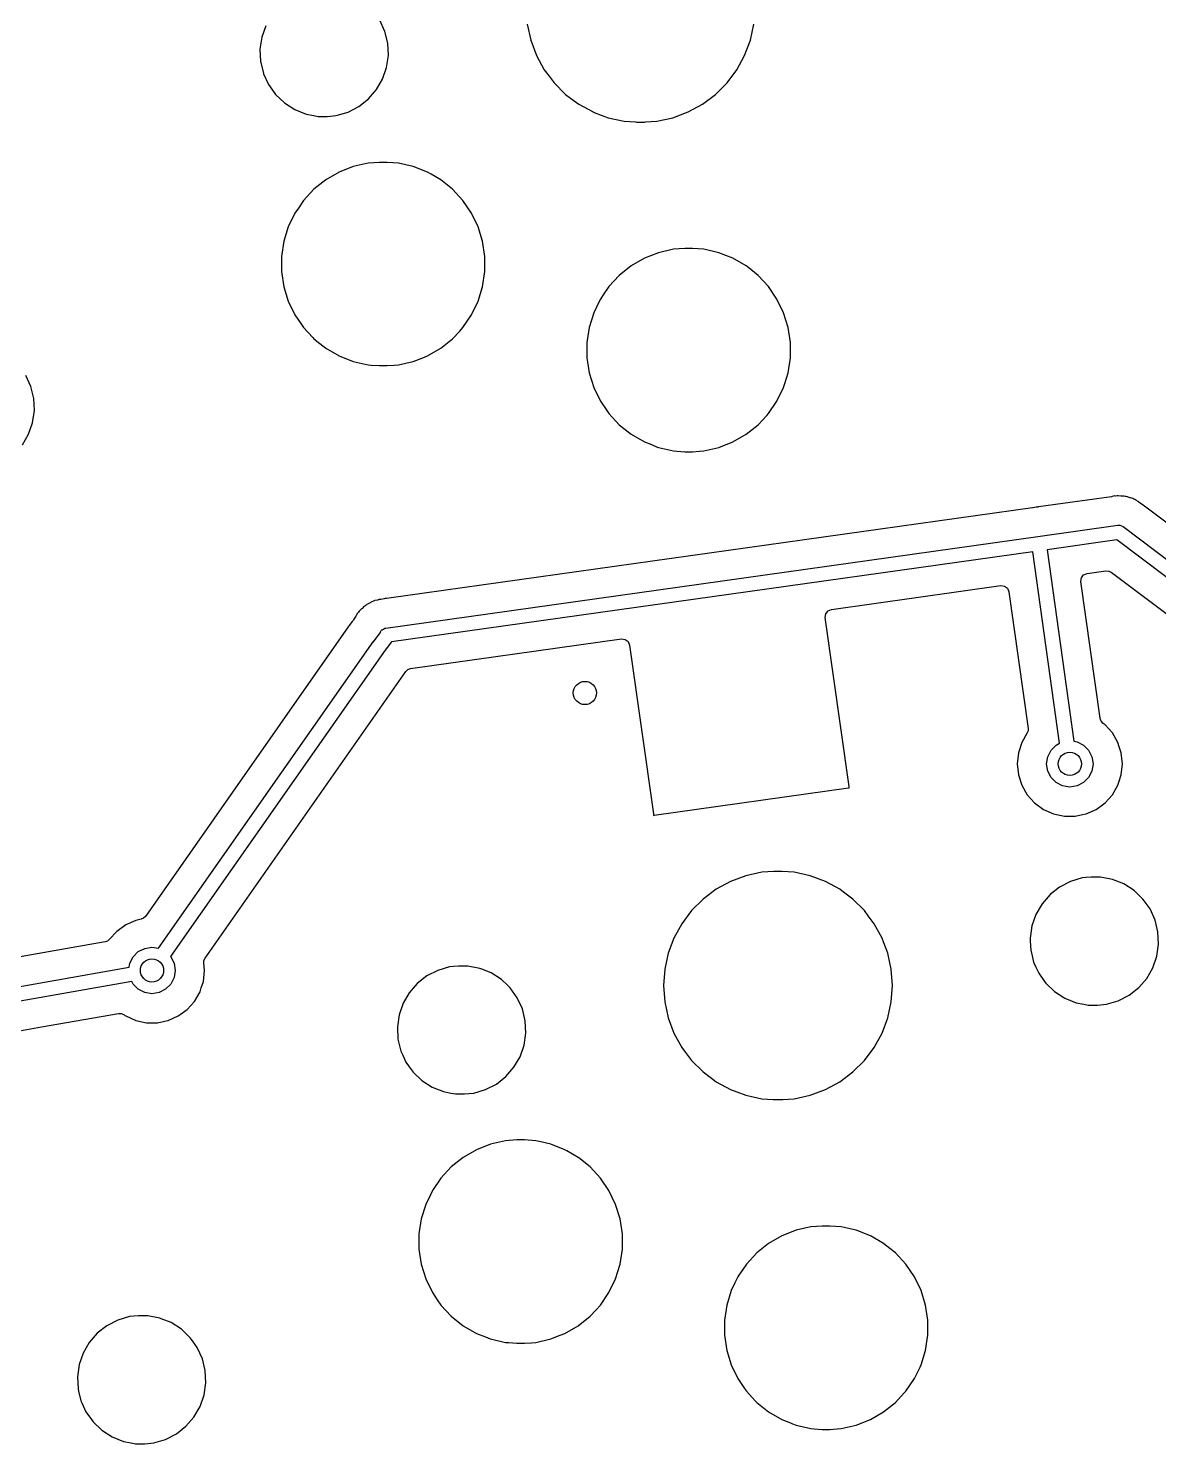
# Model space of a CAD drawing. Extents: x 1.95 to 9.87, y -5.96 to -1.39.
# Drawn here: x 7.373 to 8.139, y -4.271 to -3.311 of the extents above; entities that cross this region are included whole.
import ezdxf

# ---------------------------------------------------------------- set-up
doc = ezdxf.new("R2010")
doc.units = 0
doc.header["$MEASUREMENT"] = 0
doc.layers.add('BLACK', color=7, linetype='CONTINUOUS')

msp = doc.modelspace()

# ---------------------------------------------------------------- linework, layer by layer
at = {"layer": 'BLACK', "linetype": 'CONTINUOUS'}
for p, q in [((7.53354, -3.30949), (7.53083, -3.31731)), ((7.61433, -3.31334), (7.61089, -3.3058)), ((7.71082, -3.30848), (7.71317, -3.3193)), ((7.86201, -3.3193), (7.86436, -3.30848)), ((7.53083, -3.31731), (7.52965, -3.32551)), ((7.61628, -3.32138), (7.61433, -3.31334)), ((7.71317, -3.3193), (7.71704, -3.32967)), ((7.85814, -3.32967), (7.86201, -3.3193)), ((7.52965, -3.32551), (7.53005, -3.33378)), ((7.6155, -3.33785), (7.61667, -3.32966)), ((7.61667, -3.32966), (7.61628, -3.32138)), ((7.71704, -3.32967), (7.72234, -3.33938)), ((7.85284, -3.33938), (7.85814, -3.32967)), ((7.53005, -3.33378), (7.53022, -3.3345)), ((7.53022, -3.3345), (7.532, -3.34183)), ((7.61279, -3.34568), (7.6155, -3.33785)), ((7.532, -3.34183), (7.53214, -3.34214)), ((7.53214, -3.34214), (7.53544, -3.34936)), ((7.60865, -3.35285), (7.61279, -3.34568)), ((7.72234, -3.33938), (7.72566, -3.34381)), ((7.72566, -3.34381), (7.72898, -3.34824)), ((7.72898, -3.34824), (7.7368, -3.35606)), ((7.83838, -3.35606), (7.84621, -3.34824)), ((7.84621, -3.34824), (7.85284, -3.33938)), ((7.53544, -3.34936), (7.53973, -3.35539)), ((7.53973, -3.35539), (7.54024, -3.35611)), ((7.54024, -3.35611), (7.54624, -3.36182)), ((7.60322, -3.35911), (7.60865, -3.35285)), ((7.7368, -3.35606), (7.74262, -3.36042)), ((7.82952, -3.36269), (7.83838, -3.35606)), ((7.54624, -3.36182), (7.54624, -3.36182)), ((7.54624, -3.36182), (7.54624, -3.36182)), ((7.54624, -3.36182), (7.5532, -3.3663)), ((7.5532, -3.3663), (7.5532, -3.3663)), ((7.5532, -3.3663), (7.56089, -3.36938)), ((7.58141, -3.37035), (7.58935, -3.36802)), ((7.58935, -3.36802), (7.59671, -3.36423)), ((7.59671, -3.36423), (7.60322, -3.35911)), ((7.74262, -3.36042), (7.74566, -3.36269)), ((7.74566, -3.36269), (7.75537, -3.368)), ((7.75537, -3.368), (7.75613, -3.36828)), ((7.80944, -3.37186), (7.81981, -3.368)), ((7.81981, -3.368), (7.82952, -3.36269)), ((7.56089, -3.36938), (7.56605, -3.37037)), ((7.56605, -3.37037), (7.56902, -3.37094)), ((7.56902, -3.37094), (7.56902, -3.37094)), ((7.56902, -3.37094), (7.57523, -3.37094)), ((7.57523, -3.37094), (7.58141, -3.37035)), ((7.57523, -3.37094), (7.57523, -3.37094)), ((7.75613, -3.36828), (7.76574, -3.37186)), ((7.76574, -3.37186), (7.77655, -3.37422)), ((7.77655, -3.37422), (7.78424, -3.37477)), ((7.78424, -3.37477), (7.78483, -3.37481)), ((7.78483, -3.37481), (7.78483, -3.37481)), ((7.78483, -3.37481), (7.79036, -3.37481)), ((7.79036, -3.37481), (7.79091, -3.37477)), ((7.79036, -3.37481), (7.79036, -3.37481)), ((7.79091, -3.37477), (7.79863, -3.37422)), ((7.79863, -3.37422), (7.80944, -3.37186)), ((7.59283, -3.405), (7.58322, -3.40878)), ((7.6029, -3.40271), (7.59283, -3.405)), ((7.61063, -3.40213), (7.6029, -3.40271)), ((7.61578, -3.40213), (7.61063, -3.40213)), ((7.61063, -3.40213), (7.61063, -3.40213)), ((7.62351, -3.40271), (7.61578, -3.40213)), ((7.61578, -3.40213), (7.61578, -3.40213)), ((7.63358, -3.405), (7.62351, -3.40271)), ((7.64319, -3.40878), (7.63358, -3.405)), ((7.57427, -3.41394), (7.5662, -3.42038)), ((7.58322, -3.40878), (7.57427, -3.41394)), ((7.64559, -3.41016), (7.64319, -3.40878)), ((7.64319, -3.40878), (7.64319, -3.40878)), ((7.64319, -3.40878), (7.64319, -3.40878)), ((7.65214, -3.41394), (7.64559, -3.41016)), ((7.65337, -3.41493), (7.65214, -3.41394)), ((7.66021, -3.42038), (7.65337, -3.41493)), ((7.5662, -3.42038), (7.55917, -3.42795)), ((7.66724, -3.42795), (7.66021, -3.42038)), ((7.66021, -3.42038), (7.66021, -3.42038)), ((7.66021, -3.42038), (7.66021, -3.42038)), ((7.55566, -3.43311), (7.55335, -3.43649)), ((7.55917, -3.42795), (7.55566, -3.43311)), ((7.67306, -3.43649), (7.66724, -3.42795)), ((7.66724, -3.42795), (7.66724, -3.42795)), ((7.66724, -3.42795), (7.66724, -3.42795)), ((7.55335, -3.43649), (7.54887, -3.44579)), ((7.67754, -3.44579), (7.67306, -3.43649)), ((7.54887, -3.44579), (7.54583, -3.45567)), ((7.68058, -3.45567), (7.67754, -3.44579)), ((7.54583, -3.45567), (7.54429, -3.46588)), ((7.68212, -3.46588), (7.68058, -3.45567)), ((7.79982, -3.46338), (7.79021, -3.46715)), ((7.80989, -3.46108), (7.79982, -3.46338)), ((7.81762, -3.4605), (7.80989, -3.46108)), ((7.82277, -3.4605), (7.81762, -3.4605)), ((7.81762, -3.4605), (7.81762, -3.4605)), ((7.83049, -3.46108), (7.82277, -3.4605)), ((7.82277, -3.4605), (7.82277, -3.4605)), ((7.84056, -3.46338), (7.83049, -3.46108)), ((7.85018, -3.46715), (7.84056, -3.46338)), ((7.54429, -3.46588), (7.54429, -3.47621)), ((7.68212, -3.47621), (7.68212, -3.46588)), ((7.78126, -3.47232), (7.77319, -3.47876)), ((7.79021, -3.46715), (7.78126, -3.47232)), ((7.85913, -3.47232), (7.85018, -3.46715)), ((7.85975, -3.47282), (7.85913, -3.47232)), ((7.8672, -3.47876), (7.85975, -3.47282)), ((7.54429, -3.47621), (7.54583, -3.48642)), ((7.68058, -3.48642), (7.68212, -3.47621)), ((7.77319, -3.47876), (7.76616, -3.48633)), ((7.87423, -3.48633), (7.8672, -3.47876)), ((7.8672, -3.47876), (7.8672, -3.47876)), ((7.8672, -3.47876), (7.8672, -3.47876)), ((7.54583, -3.48642), (7.54887, -3.49629)), ((7.67754, -3.49629), (7.68058, -3.48642)), ((7.76236, -3.4919), (7.76108, -3.49378)), ((7.76616, -3.48633), (7.76236, -3.4919)), ((7.88005, -3.49486), (7.87423, -3.48633)), ((7.87423, -3.48633), (7.87423, -3.48633)), ((7.87423, -3.48633), (7.87423, -3.48633)), ((7.54887, -3.49629), (7.55335, -3.5056)), ((7.67306, -3.5056), (7.67754, -3.49629)), ((7.75956, -3.49649), (7.75586, -3.50417)), ((7.76034, -3.49486), (7.75956, -3.49649)), ((7.76108, -3.49378), (7.76034, -3.49486)), ((7.88453, -3.50417), (7.88005, -3.49486)), ((7.55335, -3.5056), (7.55737, -3.51149)), ((7.55737, -3.51149), (7.55917, -3.51413)), ((7.66724, -3.51413), (7.67306, -3.5056)), ((7.75586, -3.50417), (7.75282, -3.51404)), ((7.88757, -3.51404), (7.88453, -3.50417)), ((7.55917, -3.51413), (7.56553, -3.52099)), ((7.56553, -3.52099), (7.5662, -3.52171)), ((7.66021, -3.52171), (7.66503, -3.51651)), ((7.66503, -3.51651), (7.66724, -3.51413)), ((7.66724, -3.51413), (7.66724, -3.51413)), ((7.66724, -3.51413), (7.66724, -3.51413)), ((7.75282, -3.51404), (7.75128, -3.52425)), ((7.88911, -3.52425), (7.88757, -3.51404)), ((7.5662, -3.52171), (7.57427, -3.52815)), ((7.57427, -3.52815), (7.58322, -3.53331)), ((7.64319, -3.53331), (7.65214, -3.52815)), ((7.65214, -3.52815), (7.66021, -3.52171)), ((7.75128, -3.52425), (7.75128, -3.53458)), ((7.88911, -3.53458), (7.88911, -3.52425)), ((7.58322, -3.53331), (7.59283, -3.53708)), ((7.59283, -3.53708), (7.6029, -3.53938)), ((7.6029, -3.53938), (7.60511, -3.53955)), ((7.60511, -3.53955), (7.61063, -3.53996)), ((7.61063, -3.53996), (7.61063, -3.53996)), ((7.61063, -3.53996), (7.61578, -3.53996)), ((7.61578, -3.53996), (7.62061, -3.5396)), ((7.61578, -3.53996), (7.61578, -3.53996)), ((7.62061, -3.5396), (7.62351, -3.53938)), ((7.62351, -3.53938), (7.63358, -3.53708)), ((7.63358, -3.53708), (7.63995, -3.53458)), ((7.63995, -3.53458), (7.64319, -3.53331)), ((7.75128, -3.53458), (7.75282, -3.5448)), ((7.88757, -3.5448), (7.88911, -3.53458)), ((7.37439, -3.55411), (7.37095, -3.54658)), ((7.75282, -3.5448), (7.75586, -3.55467)), ((7.88532, -3.5521), (7.88757, -3.5448)), ((7.37634, -3.56216), (7.37439, -3.55411)), ((7.75586, -3.55467), (7.76034, -3.56397)), ((7.88005, -3.56397), (7.88453, -3.55467)), ((7.88453, -3.55467), (7.88532, -3.5521)), ((7.37674, -3.57043), (7.37634, -3.56216)), ((7.76034, -3.56397), (7.76468, -3.57034)), ((7.87423, -3.57251), (7.88005, -3.56397)), ((7.37285, -3.58645), (7.37556, -3.57863)), ((7.37556, -3.57863), (7.37674, -3.57043)), ((7.76468, -3.57034), (7.76616, -3.57251)), ((7.76616, -3.57251), (7.77319, -3.58008)), ((7.8672, -3.58008), (7.87317, -3.57365)), ((7.87317, -3.57365), (7.87423, -3.57251)), ((7.87423, -3.57251), (7.87423, -3.57251)), ((7.87423, -3.57251), (7.87423, -3.57251)), ((7.36871, -3.59363), (7.37285, -3.58645)), ((7.77319, -3.58008), (7.77319, -3.58008)), ((7.77319, -3.58008), (7.78126, -3.58652)), ((7.78126, -3.58652), (7.79021, -3.59169)), ((7.85018, -3.59169), (7.85913, -3.58652)), ((7.85913, -3.58652), (7.8672, -3.58008)), ((7.79021, -3.59169), (7.79491, -3.59353)), ((7.79491, -3.59353), (7.79845, -3.59492)), ((7.79845, -3.59492), (7.79982, -3.59546)), ((7.79982, -3.59546), (7.80989, -3.59776)), ((7.80989, -3.59776), (7.8121, -3.59792)), ((7.8121, -3.59792), (7.81762, -3.59834)), ((7.81762, -3.59834), (7.81762, -3.59834)), ((7.81762, -3.59834), (7.82277, -3.59834)), ((7.82277, -3.59834), (7.8276, -3.59797)), ((7.82277, -3.59834), (7.82277, -3.59834)), ((7.8276, -3.59797), (7.83049, -3.59776)), ((7.83049, -3.59776), (7.84056, -3.59546)), ((7.84056, -3.59546), (7.85018, -3.59169)), ((8.0532, -3.63636), (7.61544, -3.69788)), ((8.0535, -3.6363), (8.0532, -3.63636)), ((8.05564, -3.63586), (8.0535, -3.6363)), ((8.05596, -3.63588), (8.05564, -3.63586)), ((8.05688, -3.63584), (8.05596, -3.63588)), ((8.0572, -3.63579), (8.05688, -3.63584)), ((8.10688, -3.62881), (8.0572, -3.63579)), ((8.0572, -3.63579), (8.0572, -3.63579)), ((8.0572, -3.63579), (8.0572, -3.63579)), ((8.10733, -3.62873), (8.10688, -3.62881)), ((8.10901, -3.62833), (8.10733, -3.62873)), ((8.10979, -3.62834), (8.10901, -3.62833)), ((8.11056, -3.62829), (8.10979, -3.62834)), ((8.11134, -3.62818), (8.11056, -3.62829)), ((8.11305, -3.62838), (8.11134, -3.62818)), ((8.11134, -3.62818), (8.11134, -3.62818)), ((8.11351, -3.62841), (8.11305, -3.62838)), ((8.11523, -3.62844), (8.11351, -3.62841)), ((8.11599, -3.62864), (8.11523, -3.62844)), ((8.11674, -3.62879), (8.11599, -3.62864)), ((8.11752, -3.62888), (8.11674, -3.62879)), ((8.11913, -3.62949), (8.11752, -3.62888)), ((8.11752, -3.62888), (8.11752, -3.62888)), ((8.11957, -3.62963), (8.11913, -3.62949)), ((8.12123, -3.63009), (8.11957, -3.62963)), ((8.12191, -3.63048), (8.12123, -3.63009)), ((8.1226, -3.63081), (8.12191, -3.63048)), ((8.12334, -3.63109), (8.1226, -3.63081)), ((8.12475, -3.63208), (8.12334, -3.63109)), ((8.12513, -3.63233), (8.12475, -3.63208)), ((8.12527, -3.6324), (8.12513, -3.63233)), ((8.12561, -3.63266), (8.12527, -3.6324)), ((8.12614, -3.63306), (8.12561, -3.63266)), ((8.12626, -3.63315), (8.12614, -3.63306)), ((8.12852, -3.63474), (8.12626, -3.63315)), ((8.12911, -3.6353), (8.12852, -3.63474)), ((8.23869, -3.71787), (8.12911, -3.6353)), ((7.615, -3.71784), (8.05686, -3.65574)), ((8.05686, -3.65574), (8.111, -3.64813)), ((8.05686, -3.65574), (8.05686, -3.65574)), ((8.111, -3.64813), (8.11188, -3.64813)), ((8.11188, -3.64813), (8.11205, -3.6481)), ((8.11205, -3.6481), (8.11215, -3.64813)), ((8.11215, -3.64813), (8.1124, -3.64813)), ((8.1124, -3.64813), (8.11351, -3.64864)), ((8.11351, -3.64864), (8.11465, -3.64907)), ((8.11465, -3.64907), (8.30822, -3.79494)), ((8.11035, -3.65816), (8.0631, -3.6648)), ((8.0631, -3.6648), (8.08135, -3.79464)), ((8.30381, -3.80394), (8.11035, -3.65816)), ((8.05336, -3.66617), (7.61875, -3.72725)), ((8.0716, -3.79602), (8.05336, -3.66617)), ((8.08604, -3.68641), (8.08635, -3.6839)), ((8.08635, -3.6839), (8.08787, -3.68188)), ((8.08787, -3.68188), (8.09019, -3.68089)), ((8.09019, -3.68089), (8.10301, -3.67909)), ((8.10301, -3.67909), (8.10491, -3.6792)), ((8.10491, -3.6792), (8.10663, -3.68003)), ((8.10663, -3.68003), (8.28887, -3.81735)), ((7.91696, -3.70524), (8.03175, -3.68911)), ((8.03175, -3.68911), (8.03426, -3.68941)), ((8.03426, -3.68941), (8.03628, -3.69093)), ((8.03628, -3.69093), (8.03727, -3.69326)), ((8.03727, -3.69326), (8.05028, -3.78589)), ((8.09904, -3.77894), (8.08604, -3.68641)), ((7.60007, -3.70336), (7.5989, -3.70458)), ((7.60015, -3.70331), (7.60007, -3.70336)), ((7.60065, -3.70293), (7.60015, -3.70331)), ((7.60091, -3.70278), (7.60065, -3.70293)), ((7.60166, -3.70226), (7.60091, -3.70278)), ((7.60201, -3.70196), (7.60166, -3.70226)), ((7.60353, -3.70122), (7.60201, -3.70196)), ((7.60394, -3.70099), (7.60353, -3.70122)), ((7.60538, -3.70011), (7.60394, -3.70099)), ((7.60539, -3.70011), (7.60538, -3.70011)), ((7.60611, -3.6998), (7.60539, -3.70011)), ((7.60642, -3.69971), (7.60611, -3.6998)), ((7.60728, -3.69939), (7.60642, -3.69971)), ((7.6076, -3.69923), (7.60728, -3.69939)), ((7.60925, -3.69889), (7.6076, -3.69923)), ((7.60971, -3.69877), (7.60925, -3.69889)), ((7.60983, -3.69874), (7.60971, -3.69877)), ((7.6101, -3.69869), (7.60983, -3.69874)), ((7.61053, -3.69859), (7.6101, -3.69869)), ((7.61072, -3.69854), (7.61053, -3.69859)), ((7.6113, -3.69846), (7.61072, -3.69854)), ((7.6116, -3.69841), (7.6113, -3.69846)), ((7.61384, -3.69795), (7.6116, -3.69841)), ((7.61453, -3.69791), (7.61384, -3.69795)), ((7.61544, -3.69788), (7.61453, -3.69791)), ((7.59211, -3.71334), (7.59058, -3.71552)), ((7.59272, -3.71269), (7.59211, -3.71334)), ((7.59301, -3.71231), (7.59272, -3.71269)), ((7.59367, -3.7111), (7.59301, -3.71231)), ((7.59369, -3.71107), (7.59367, -3.7111)), ((7.59466, -3.7097), (7.59369, -3.71107)), ((7.59491, -3.7093), (7.59466, -3.7097)), ((7.59574, -3.70783), (7.59491, -3.7093)), ((7.59586, -3.70772), (7.59574, -3.70783)), ((7.59616, -3.70733), (7.59586, -3.70772)), ((7.59635, -3.70714), (7.59616, -3.70733)), ((7.59695, -3.70644), (7.59635, -3.70714)), ((7.59727, -3.70599), (7.59695, -3.70644)), ((7.59856, -3.7049), (7.59727, -3.70599)), ((7.5989, -3.70458), (7.59856, -3.7049)), ((7.91281, -3.71075), (7.91311, -3.70824)), ((7.9289, -3.82525), (7.91281, -3.71075)), ((7.91311, -3.70824), (7.91464, -3.70623)), ((7.91464, -3.70623), (7.91696, -3.70524)), ((7.58952, -3.71704), (7.45207, -3.91334)), ((7.58976, -3.71667), (7.58952, -3.71704)), ((7.58986, -3.71649), (7.58976, -3.71667)), ((7.59048, -3.71566), (7.58986, -3.71649)), ((7.59058, -3.71552), (7.59048, -3.71566)), ((7.60653, -3.72711), (7.61113, -3.72101)), ((7.61113, -3.72101), (7.61142, -3.72052)), ((7.61142, -3.72052), (7.61189, -3.71949)), ((7.61189, -3.71949), (7.61213, -3.71934)), ((7.61213, -3.71934), (7.61227, -3.71911)), ((7.61227, -3.71911), (7.61245, -3.71902)), ((7.61245, -3.71902), (7.61247, -3.71898)), ((7.61247, -3.71898), (7.61306, -3.71872)), ((7.61306, -3.71872), (7.61328, -3.71861)), ((7.61328, -3.71861), (7.61423, -3.718)), ((7.61423, -3.718), (7.61451, -3.718)), ((7.61451, -3.718), (7.61475, -3.71788)), ((7.61475, -3.71788), (7.61483, -3.71786)), ((7.61483, -3.71786), (7.61495, -3.71786)), ((7.61495, -3.71786), (7.615, -3.71784)), ((7.46099, -3.93496), (7.60643, -3.72725)), ((7.60643, -3.72725), (7.60651, -3.72716)), ((7.60651, -3.72716), (7.60653, -3.72711)), ((7.61875, -3.72725), (7.61444, -3.73296)), ((7.63174, -3.74532), (7.7747, -3.72523)), ((7.7747, -3.72523), (7.77721, -3.72554)), ((7.77721, -3.72554), (7.77922, -3.72706)), ((7.77922, -3.72706), (7.78021, -3.72939)), ((7.78021, -3.72939), (7.7963, -3.84389)), ((7.61444, -3.73296), (7.46906, -3.94059)), ((7.49243, -3.94156), (7.62842, -3.74736)), ((7.62842, -3.74736), (7.62987, -3.746)), ((7.62987, -3.746), (7.63174, -3.74532)), ((8.09908, -3.77921), (8.09904, -3.77894)), ((8.09973, -3.78104), (8.09908, -3.77921)), ((8.04968, -3.78901), (8.04597, -3.79544)), ((8.05024, -3.78751), (8.04968, -3.78901)), ((8.05028, -3.78589), (8.05024, -3.78751)), ((8.10105, -3.78248), (8.09973, -3.78104)), ((8.10238, -3.78345), (8.10105, -3.78248)), ((8.10737, -3.78899), (8.10238, -3.78345)), ((8.1111, -3.79544), (8.10737, -3.78899)), ((8.04597, -3.79544), (8.04366, -3.80253)), ((8.06579, -3.80069), (8.06928, -3.7972)), ((8.06928, -3.7972), (8.0716, -3.79602)), ((8.08135, -3.79464), (8.0834, -3.79497)), ((8.0834, -3.79497), (8.08779, -3.7972)), ((8.08779, -3.7972), (8.09127, -3.80069)), ((8.11202, -3.79829), (8.1111, -3.79544)), ((8.1134, -3.80253), (8.11202, -3.79829)), ((8.04366, -3.80253), (8.04288, -3.80994)), ((8.06278, -3.80994), (8.06355, -3.80508)), ((8.06355, -3.80508), (8.06579, -3.80069)), ((8.09127, -3.80069), (8.09351, -3.80508)), ((8.09351, -3.80508), (8.09428, -3.80994)), ((8.11418, -3.80994), (8.1134, -3.80253)), ((8.04288, -3.80994), (8.04366, -3.81735)), ((8.04366, -3.81735), (8.04597, -3.82444)), ((8.06355, -3.81481), (8.06278, -3.80994)), ((8.06579, -3.8192), (8.06355, -3.81481)), ((8.09351, -3.81481), (8.09127, -3.8192)), ((8.09428, -3.80994), (8.09351, -3.81481)), ((8.11178, -3.82234), (8.1134, -3.81735)), ((8.1134, -3.81735), (8.11418, -3.80994)), ((7.79685, -3.84481), (7.92854, -3.8263)), ((7.92854, -3.8263), (7.92855, -3.8263)), ((7.92855, -3.8263), (7.92902, -3.82623)), ((7.92891, -3.82527), (7.9289, -3.82525)), ((7.92893, -3.82542), (7.92891, -3.82527)), ((7.92896, -3.82553), (7.92893, -3.82542)), ((7.92902, -3.82609), (7.92896, -3.82553)), ((7.92904, -3.82621), (7.92902, -3.82609)), ((7.92902, -3.82623), (7.92902, -3.82623)), ((7.92902, -3.82623), (7.92903, -3.82623)), ((7.92903, -3.82622), (7.92904, -3.82621)), ((7.92903, -3.82623), (7.92903, -3.82622)), ((8.04597, -3.82444), (8.04969, -3.8309)), ((8.06928, -3.82268), (8.06579, -3.8192)), ((8.07367, -3.82492), (8.06928, -3.82268)), ((8.07853, -3.82569), (8.07367, -3.82492)), ((8.0834, -3.82492), (8.07853, -3.82569)), ((8.08779, -3.82268), (8.0834, -3.82492)), ((8.09127, -3.8192), (8.08779, -3.82268)), ((8.10737, -3.8309), (8.1111, -3.82444)), ((8.1111, -3.82444), (8.11178, -3.82234)), ((8.04969, -3.8309), (8.05468, -3.83643)), ((8.05468, -3.83643), (8.06071, -3.84082)), ((8.09636, -3.84082), (8.1007, -3.83766)), ((8.1007, -3.83766), (8.10238, -3.83643)), ((8.10238, -3.83643), (8.10737, -3.8309)), ((7.7963, -3.84389), (7.7963, -3.84391)), ((7.7963, -3.84391), (7.79644, -3.84485)), ((7.79644, -3.84485), (7.79644, -3.84486)), ((7.79644, -3.84486), (7.79645, -3.84486)), ((7.79645, -3.84486), (7.79646, -3.84486)), ((7.79646, -3.84486), (7.79685, -3.84481)), ((7.79646, -3.84486), (7.79646, -3.84486)), ((8.06071, -3.84082), (8.06752, -3.84385)), ((8.06752, -3.84385), (8.07481, -3.8454)), ((8.07481, -3.8454), (8.07481, -3.8454)), ((8.07481, -3.8454), (8.08226, -3.8454)), ((8.08226, -3.8454), (8.08712, -3.84436)), ((8.08226, -3.8454), (8.08226, -3.8454)), ((8.08712, -3.84436), (8.08955, -3.84385)), ((8.08955, -3.84385), (8.09636, -3.84082)), ((7.85889, -3.88581), (7.84852, -3.88967)), ((7.8697, -3.88345), (7.85889, -3.88581)), ((7.87798, -3.88286), (7.8697, -3.88345)), ((7.8835, -3.88286), (7.87798, -3.88286)), ((7.87798, -3.88286), (7.87798, -3.88286)), ((7.89178, -3.88345), (7.8835, -3.88286)), ((7.8835, -3.88286), (7.8835, -3.88286)), ((7.90259, -3.88581), (7.89178, -3.88345)), ((7.91296, -3.88967), (7.90259, -3.88581)), ((7.83881, -3.89498), (7.82995, -3.90161)), ((7.84852, -3.88967), (7.83881, -3.89498)), ((7.92267, -3.89498), (7.91296, -3.88967)), ((7.92516, -3.89684), (7.92267, -3.89498)), ((8.07162, -3.89344), (8.06511, -3.89856)), ((8.07898, -3.88965), (8.07162, -3.89344)), ((8.08692, -3.88732), (8.07898, -3.88965)), ((8.08967, -3.88705), (8.08692, -3.88732)), ((8.0931, -3.88673), (8.08967, -3.88705)), ((8.09931, -3.88673), (8.0931, -3.88673)), ((8.10744, -3.88829), (8.09931, -3.88673)), ((8.09931, -3.88673), (8.09931, -3.88673)), ((8.10937, -3.88906), (8.10744, -3.88829)), ((8.10744, -3.88829), (8.10744, -3.88829)), ((8.10744, -3.88829), (8.10744, -3.88829)), ((8.11513, -3.89137), (8.10937, -3.88906)), ((8.12209, -3.89585), (8.11513, -3.89137)), ((8.12809, -3.90156), (8.12209, -3.89585)), ((8.12209, -3.89585), (8.12209, -3.89585)), ((8.12209, -3.89585), (8.12209, -3.89585)), ((7.82995, -3.90161), (7.82212, -3.90943)), ((7.93153, -3.90161), (7.92516, -3.89684)), ((7.93936, -3.90943), (7.93153, -3.90161)), ((8.05969, -3.90482), (8.05554, -3.91199)), ((8.06511, -3.89856), (8.05969, -3.90482)), ((8.12901, -3.90285), (8.12809, -3.90156)), ((8.13289, -3.90831), (8.12901, -3.90285)), ((7.45076, -3.91461), (7.44908, -3.91532)), ((7.45207, -3.91334), (7.45076, -3.91461)), ((7.82212, -3.90943), (7.81549, -3.91829)), ((7.94192, -3.91286), (7.93936, -3.90943)), ((7.94599, -3.91829), (7.94192, -3.91286)), ((8.05554, -3.91199), (8.05284, -3.91982)), ((8.13633, -3.91584), (8.13289, -3.90831)), ((8.13289, -3.90831), (8.13289, -3.90831)), ((8.13289, -3.90831), (8.13289, -3.90831)), ((7.43262, -3.9235), (7.42756, -3.92911)), ((7.43864, -3.91912), (7.43262, -3.9235)), ((7.44545, -3.91609), (7.43864, -3.91912)), ((7.44908, -3.91532), (7.44545, -3.91609)), ((7.81549, -3.91829), (7.81019, -3.928)), ((7.95129, -3.928), (7.94599, -3.91829)), ((8.05284, -3.91982), (8.05186, -3.92661)), ((8.13828, -3.92389), (8.13633, -3.91584)), ((8.13868, -3.93216), (8.13828, -3.92389)), ((7.42478, -3.93065), (6.91994, -4.01967)), ((7.4263, -3.93012), (7.42478, -3.93065)), ((7.42756, -3.92911), (7.4263, -3.93012)), ((7.4516, -3.93502), (7.45647, -3.93425)), ((7.45647, -3.93425), (7.46099, -3.93496)), ((7.81019, -3.928), (7.80632, -3.93837)), ((7.95129, -3.92802), (7.95129, -3.928)), ((7.95254, -3.93135), (7.95129, -3.92802)), ((7.95516, -3.93837), (7.95254, -3.93135)), ((8.05186, -3.92661), (8.05166, -3.92802)), ((8.05166, -3.92802), (8.05176, -3.93007)), ((8.05176, -3.93007), (8.05205, -3.93629)), ((8.1375, -3.94036), (8.13868, -3.93216)), ((7.44149, -3.94513), (7.44373, -3.94074)), ((7.44373, -3.94074), (7.44721, -3.93725)), ((7.44721, -3.93725), (7.4516, -3.93502)), ((7.46906, -3.94059), (7.46921, -3.94074)), ((7.46921, -3.94074), (7.47145, -3.94513)), ((7.49158, -3.94487), (7.49171, -3.94314)), ((7.49171, -3.94314), (7.49243, -3.94156)), ((7.80632, -3.93837), (7.80397, -3.94919)), ((7.95751, -3.94919), (7.95516, -3.93837)), ((8.05205, -3.93629), (8.05298, -3.94011)), ((8.05298, -3.94011), (8.054, -3.94434)), ((8.13479, -3.94818), (8.1375, -3.94036)), ((6.92061, -4.03956), (7.44107, -3.94779)), ((7.44107, -3.94779), (7.44149, -3.94513)), ((7.47145, -3.94513), (7.47222, -3.94999)), ((7.47222, -3.94999), (7.47145, -3.95486)), ((7.49134, -3.9574), (7.49212, -3.94999)), ((7.49212, -3.94999), (7.49158, -3.94487)), ((7.65012, -3.94992), (7.64276, -3.95372)), ((7.65807, -3.94759), (7.65012, -3.94992)), ((7.66081, -3.94733), (7.65807, -3.94759)), ((7.66425, -3.947), (7.66081, -3.94733)), ((7.67045, -3.947), (7.66425, -3.947)), ((7.67858, -3.94857), (7.67045, -3.947)), ((7.67045, -3.947), (7.67045, -3.947)), ((7.68011, -3.94918), (7.67858, -3.94857)), ((7.67858, -3.94857), (7.67858, -3.94857)), ((7.67858, -3.94857), (7.67858, -3.94857)), ((7.68627, -3.95164), (7.68011, -3.94918)), ((7.69324, -3.95612), (7.68627, -3.95164)), ((7.80397, -3.94919), (7.80318, -3.96022)), ((7.9583, -3.96022), (7.95751, -3.94919)), ((8.054, -3.94434), (8.05558, -3.94779)), ((8.05558, -3.94779), (8.05744, -3.95187)), ((8.05744, -3.95187), (8.06139, -3.9574)), ((8.13065, -3.95536), (8.13479, -3.94818)), ((7.44282, -3.95748), (6.92717, -4.0484)), ((7.44373, -3.95925), (7.44282, -3.95748)), ((7.44721, -3.96273), (7.44373, -3.95925)), ((7.4516, -3.96497), (7.44721, -3.96273)), ((7.46573, -3.96273), (7.46134, -3.96497)), ((7.46921, -3.95925), (7.46573, -3.96273)), ((7.47145, -3.95486), (7.46921, -3.95925)), ((7.48903, -3.96449), (7.48989, -3.96185)), ((7.48989, -3.96185), (7.49134, -3.9574)), ((7.63625, -3.95883), (7.63083, -3.96509)), ((7.64276, -3.95372), (7.63625, -3.95883)), ((7.69754, -3.96022), (7.69324, -3.95612)), ((7.69324, -3.95612), (7.69324, -3.95612)), ((7.69324, -3.95612), (7.69324, -3.95612)), ((7.69923, -3.96183), (7.69754, -3.96022)), ((7.69924, -3.96185), (7.69923, -3.96183)), ((7.70404, -3.96858), (7.69924, -3.96185)), ((7.80318, -3.96022), (7.80397, -3.97126)), ((7.95751, -3.97126), (7.9583, -3.96022)), ((8.06139, -3.9574), (8.06225, -3.95861)), ((8.06225, -3.95861), (8.06824, -3.96433)), ((8.11872, -3.96673), (8.12523, -3.96161)), ((8.12523, -3.96161), (8.13065, -3.95536)), ((7.45647, -3.96574), (7.4516, -3.96497)), ((7.46134, -3.96497), (7.45647, -3.96574)), ((7.48032, -3.97648), (7.48531, -3.97095)), ((7.48531, -3.97095), (7.48903, -3.96449)), ((7.62669, -3.97226), (7.62398, -3.98009)), ((7.63083, -3.96509), (7.62669, -3.97226)), ((7.70748, -3.97611), (7.70404, -3.96858)), ((7.70404, -3.96858), (7.70404, -3.96858)), ((7.70404, -3.96858), (7.70404, -3.96858)), ((7.80397, -3.97126), (7.80632, -3.98208)), ((7.95516, -3.98208), (7.95751, -3.97126)), ((8.06824, -3.96433), (8.06824, -3.96433)), ((8.06824, -3.96433), (8.06824, -3.96433)), ((8.06824, -3.96433), (8.07521, -3.96881)), ((8.07521, -3.96881), (8.07521, -3.96881)), ((8.07521, -3.96881), (8.0829, -3.97188)), ((8.0829, -3.97188), (8.08797, -3.97286)), ((8.10341, -3.97286), (8.11136, -3.97053)), ((8.11136, -3.97053), (8.11872, -3.96673)), ((7.38156, -3.98829), (7.43368, -3.9791)), ((7.43368, -3.9791), (7.43562, -3.97915)), ((7.43562, -3.97915), (7.43739, -3.97996)), ((7.43739, -3.97996), (7.43807, -3.98045)), ((7.43807, -3.98045), (7.43864, -3.98087)), ((7.43864, -3.98087), (7.44545, -3.9839)), ((7.46748, -3.9839), (7.47429, -3.98087)), ((7.47429, -3.98087), (7.47554, -3.97996)), ((7.47554, -3.97996), (7.48032, -3.97648)), ((7.62398, -3.98009), (7.6228, -3.98829)), ((7.70943, -3.98416), (7.70748, -3.97611)), ((7.80632, -3.98208), (7.81019, -3.99244)), ((7.95129, -3.99244), (7.95516, -3.98208)), ((8.08797, -3.97286), (8.09103, -3.97345)), ((8.09103, -3.97345), (8.09103, -3.97345)), ((8.09103, -3.97345), (8.09723, -3.97345)), ((8.09723, -3.97345), (8.10341, -3.97286)), ((8.09723, -3.97345), (8.09723, -3.97345)), ((7.26419, -4.00898), (7.38156, -3.98829)), ((7.44545, -3.9839), (7.45274, -3.98545)), ((7.45274, -3.98545), (7.45274, -3.98545)), ((7.45274, -3.98545), (7.4602, -3.98545)), ((7.4602, -3.98545), (7.46604, -3.9842)), ((7.4602, -3.98545), (7.4602, -3.98545)), ((7.46604, -3.9842), (7.46748, -3.9839)), ((7.6228, -3.98829), (7.6228, -3.98829)), ((7.6228, -3.98829), (7.6228, -3.9883)), ((7.6228, -3.9883), (7.6232, -3.99656)), ((7.70982, -3.99243), (7.70943, -3.98416)), ((7.6232, -3.99656), (7.6232, -3.99658)), ((7.6232, -3.99658), (7.62515, -4.00461)), ((7.70593, -4.00846), (7.70864, -4.00063)), ((7.70864, -4.00063), (7.70982, -3.99243)), ((7.81019, -3.99244), (7.81549, -4.00216)), ((7.94599, -4.00216), (7.95129, -3.99244)), ((7.62515, -4.00461), (7.62648, -4.00752)), ((7.62648, -4.00752), (7.62859, -4.01214)), ((7.70179, -4.01563), (7.70593, -4.00846)), ((7.81549, -4.00216), (7.81734, -4.00462)), ((7.81734, -4.00462), (7.82212, -4.01102)), ((7.82212, -4.01102), (7.82995, -4.01884)), ((7.93153, -4.01884), (7.93936, -4.01102)), ((7.93936, -4.01102), (7.94599, -4.00216)), ((7.62859, -4.01214), (7.63221, -4.01723)), ((7.63221, -4.01723), (7.63339, -4.01889)), ((7.63339, -4.01889), (7.63938, -4.0246)), ((7.69637, -4.02189), (7.70179, -4.01563)), ((7.82995, -4.01884), (7.83564, -4.0231)), ((7.92267, -4.02547), (7.93153, -4.01884)), ((7.63938, -4.0246), (7.63939, -4.0246)), ((7.63939, -4.0246), (7.63939, -4.0246)), ((7.63939, -4.0246), (7.64635, -4.02908)), ((7.64635, -4.02908), (7.64635, -4.02908)), ((7.64635, -4.02908), (7.65404, -4.03216)), ((7.6825, -4.0308), (7.68986, -4.027)), ((7.68986, -4.027), (7.69637, -4.02189)), ((7.83564, -4.0231), (7.83881, -4.02547)), ((7.83881, -4.02547), (7.84852, -4.03078)), ((7.91296, -4.03078), (7.92267, -4.02547)), ((7.65404, -4.03216), (7.65911, -4.03313)), ((7.65911, -4.03313), (7.66217, -4.03372)), ((7.66217, -4.03372), (7.66217, -4.03372)), ((7.66217, -4.03372), (7.66838, -4.03372)), ((7.66838, -4.03372), (7.67456, -4.03313)), ((7.66838, -4.03372), (7.66838, -4.03372)), ((7.67456, -4.03313), (7.6825, -4.0308)), ((7.84852, -4.03078), (7.85286, -4.03239)), ((7.85286, -4.03239), (7.85889, -4.03464)), ((7.85889, -4.03464), (7.8697, -4.03699)), ((7.8697, -4.03699), (7.87739, -4.03754)), ((7.87739, -4.03754), (7.87798, -4.03759)), ((7.87798, -4.03759), (7.87798, -4.03759)), ((7.87798, -4.03759), (7.8835, -4.03759)), ((7.8835, -4.03759), (7.88405, -4.03755)), ((7.8835, -4.03759), (7.8835, -4.03759)), ((7.88405, -4.03755), (7.89178, -4.03699)), ((7.89178, -4.03699), (7.90259, -4.03464)), ((7.90259, -4.03464), (7.91296, -4.03078)), ((7.68598, -4.06778), (7.67637, -4.07156)), ((7.69605, -4.06548), (7.68598, -4.06778)), ((7.70377, -4.0649), (7.69605, -4.06548)), ((7.70893, -4.0649), (7.70377, -4.0649)), ((7.70377, -4.0649), (7.70377, -4.0649)), ((7.71665, -4.06548), (7.70893, -4.0649)), ((7.70893, -4.0649), (7.70893, -4.0649)), ((7.72002, -4.06625), (7.71665, -4.06548)), ((7.72672, -4.06778), (7.72002, -4.06625)), ((7.73634, -4.07156), (7.72672, -4.06778)), ((7.66742, -4.07672), (7.65935, -4.08316)), ((7.67637, -4.07156), (7.66742, -4.07672)), ((7.73761, -4.07229), (7.73634, -4.07156)), ((7.73634, -4.07156), (7.73634, -4.07156)), ((7.73634, -4.07156), (7.73634, -4.07156)), ((7.74528, -4.07672), (7.73761, -4.07229)), ((7.7458, -4.07713), (7.74528, -4.07672)), ((7.75336, -4.08316), (7.7458, -4.07713)), ((7.65935, -4.08316), (7.65232, -4.09073)), ((7.76038, -4.09073), (7.75336, -4.08316)), ((7.75336, -4.08316), (7.75336, -4.08316)), ((7.75336, -4.08316), (7.75336, -4.08316)), ((7.65232, -4.09073), (7.6465, -4.09927)), ((7.76039, -4.09073), (7.76038, -4.09073)), ((7.7662, -4.09927), (7.76039, -4.09073)), ((7.76039, -4.09073), (7.76039, -4.09073)), ((7.64513, -4.10211), (7.64202, -4.10857)), ((7.6465, -4.09927), (7.64513, -4.10211)), ((7.77069, -4.10857), (7.7662, -4.09927)), ((7.64202, -4.10857), (7.63897, -4.11844)), ((7.77373, -4.11844), (7.77069, -4.10857)), ((7.63897, -4.11844), (7.63743, -4.12866)), ((7.77527, -4.12866), (7.77373, -4.11844)), ((7.89297, -4.12616), (7.88336, -4.12993)), ((7.90304, -4.12386), (7.89297, -4.12616)), ((7.91076, -4.12328), (7.90304, -4.12386)), ((7.91592, -4.12328), (7.91076, -4.12328)), ((7.91076, -4.12328), (7.91076, -4.12328)), ((7.92364, -4.12386), (7.91592, -4.12328)), ((7.91592, -4.12328), (7.91592, -4.12328)), ((7.93371, -4.12616), (7.92364, -4.12386)), ((7.94333, -4.12993), (7.93371, -4.12616)), ((7.63743, -4.12866), (7.63743, -4.13899)), ((7.77527, -4.13899), (7.77527, -4.12866)), ((7.87441, -4.13509), (7.86633, -4.14154)), ((7.88336, -4.12993), (7.87441, -4.13509)), ((7.94384, -4.13022), (7.94333, -4.12993)), ((7.94333, -4.12993), (7.94333, -4.12993)), ((7.94333, -4.12993), (7.94333, -4.12993)), ((7.95227, -4.13509), (7.94384, -4.13022)), ((7.95359, -4.13615), (7.95227, -4.13509)), ((7.63743, -4.13899), (7.63897, -4.1492)), ((7.77373, -4.1492), (7.77527, -4.13899)), ((7.86633, -4.14154), (7.85931, -4.14911)), ((7.96035, -4.14154), (7.95359, -4.13615)), ((7.96737, -4.14911), (7.96035, -4.14154)), ((7.96035, -4.14154), (7.96035, -4.14154)), ((7.96035, -4.14154), (7.96035, -4.14154)), ((7.63897, -4.1492), (7.64202, -4.15907)), ((7.77069, -4.15907), (7.77373, -4.1492)), ((7.85689, -4.15265), (7.85421, -4.15658)), ((7.85931, -4.14911), (7.85689, -4.15265)), ((7.97319, -4.15764), (7.96737, -4.14911)), ((7.96737, -4.14911), (7.96737, -4.14911)), ((7.96737, -4.14911), (7.96737, -4.14911)), ((7.64202, -4.15907), (7.6465, -4.16838)), ((7.7662, -4.16838), (7.77069, -4.15907)), ((7.85153, -4.16172), (7.84901, -4.16695)), ((7.85349, -4.15764), (7.85153, -4.16172)), ((7.85421, -4.15658), (7.85349, -4.15764)), ((7.97767, -4.16695), (7.97319, -4.15764)), ((7.6465, -4.16838), (7.64982, -4.17324)), ((7.64982, -4.17324), (7.65232, -4.17691)), ((7.76039, -4.17691), (7.7662, -4.16838)), ((7.84901, -4.16695), (7.84596, -4.17682)), ((7.98072, -4.17682), (7.97767, -4.16695)), ((7.65232, -4.17691), (7.6592, -4.18433)), ((7.75336, -4.18448), (7.75753, -4.17998)), ((7.75753, -4.17998), (7.76038, -4.17691)), ((7.76038, -4.17691), (7.76038, -4.17691)), ((7.76038, -4.17691), (7.76039, -4.17691)), ((7.84596, -4.17682), (7.84442, -4.18703)), ((7.98226, -4.18703), (7.98072, -4.17682)), ((7.4259, -4.19084), (7.41939, -4.19596)), ((7.43326, -4.18704), (7.4259, -4.19084)), ((7.4412, -4.18471), (7.43326, -4.18704)), ((7.44409, -4.18443), (7.4412, -4.18471)), ((7.44738, -4.18412), (7.44409, -4.18443)), ((7.45359, -4.18412), (7.44738, -4.18412)), ((7.46172, -4.18569), (7.45359, -4.18412)), ((7.45359, -4.18412), (7.45359, -4.18412)), ((7.46273, -4.18609), (7.46172, -4.18569)), ((7.46172, -4.18569), (7.46172, -4.18569)), ((7.46172, -4.18569), (7.46172, -4.18569)), ((7.46941, -4.18876), (7.46273, -4.18609)), ((7.47637, -4.19324), (7.46941, -4.18876)), ((7.47638, -4.19324), (7.47637, -4.19324)), ((7.48237, -4.19896), (7.47638, -4.19324)), ((7.47638, -4.19324), (7.47638, -4.19324)), ((7.6592, -4.18433), (7.65935, -4.18448)), ((7.65935, -4.18448), (7.66742, -4.19092)), ((7.66742, -4.19092), (7.67637, -4.19609)), ((7.73634, -4.19609), (7.74528, -4.19092)), ((7.74528, -4.19092), (7.75336, -4.18448)), ((7.84442, -4.18703), (7.84442, -4.19736)), ((7.98226, -4.19736), (7.98226, -4.18703)), ((7.41397, -4.20221), (7.40983, -4.20939)), ((7.41939, -4.19596), (7.41397, -4.20221)), ((7.48397, -4.2012), (7.48237, -4.19896)), ((7.48717, -4.2057), (7.48397, -4.2012)), ((7.67637, -4.19609), (7.68244, -4.19847)), ((7.68244, -4.19847), (7.68567, -4.19974)), ((7.68567, -4.19974), (7.68598, -4.19986)), ((7.68598, -4.19986), (7.69605, -4.20216)), ((7.69605, -4.20216), (7.69826, -4.20233)), ((7.69826, -4.20233), (7.70377, -4.20274)), ((7.70377, -4.20274), (7.70377, -4.20274)), ((7.70377, -4.20274), (7.70893, -4.20274)), ((7.70893, -4.20274), (7.71376, -4.20238)), ((7.70893, -4.20274), (7.70893, -4.20274)), ((7.71376, -4.20238), (7.71665, -4.20216)), ((7.71665, -4.20216), (7.72672, -4.19986)), ((7.72672, -4.19986), (7.73309, -4.19736)), ((7.73309, -4.19736), (7.73634, -4.19609)), ((7.84442, -4.19736), (7.84596, -4.20758)), ((7.98072, -4.20758), (7.98226, -4.19736)), ((7.40983, -4.20939), (7.40712, -4.21721)), ((7.49061, -4.21323), (7.48717, -4.2057)), ((7.48717, -4.2057), (7.48717, -4.2057)), ((7.48717, -4.2057), (7.48717, -4.2057)), ((7.84596, -4.20758), (7.84901, -4.21745)), ((7.97767, -4.21745), (7.98072, -4.20758)), ((7.40712, -4.21721), (7.40594, -4.22541)), ((7.49256, -4.22128), (7.49061, -4.21323)), ((7.49296, -4.22955), (7.49256, -4.22128)), ((7.84901, -4.21745), (7.85349, -4.22675)), ((7.97319, -4.22675), (7.977, -4.21885)), ((7.977, -4.21885), (7.97767, -4.21745)), ((7.40594, -4.22541), (7.40612, -4.22929)), ((7.40594, -4.22541), (7.40594, -4.22541)), ((7.40612, -4.22929), (7.40633, -4.23368)), ((7.49178, -4.23775), (7.49296, -4.22955)), ((7.85349, -4.22675), (7.85796, -4.23331)), ((7.96737, -4.23529), (7.97319, -4.22675)), ((7.40633, -4.23368), (7.40672, -4.23529)), ((7.40672, -4.23529), (7.40828, -4.24173)), ((7.48907, -4.24558), (7.49178, -4.23775)), ((7.85796, -4.23331), (7.85931, -4.23529)), ((7.85931, -4.23529), (7.86529, -4.24173)), ((7.96035, -4.24286), (7.96628, -4.23646)), ((7.96628, -4.23646), (7.96737, -4.23529)), ((7.96737, -4.23529), (7.96737, -4.23529)), ((7.96737, -4.23529), (7.96737, -4.23529)), ((7.40828, -4.24173), (7.40897, -4.24323)), ((7.40897, -4.24323), (7.41172, -4.24926)), ((7.41172, -4.24926), (7.41543, -4.25446)), ((7.48493, -4.25275), (7.48907, -4.24558)), ((7.86529, -4.24173), (7.86633, -4.24286)), ((7.86633, -4.24286), (7.87441, -4.2493)), ((7.87441, -4.2493), (7.88336, -4.25446)), ((7.94333, -4.25446), (7.95227, -4.2493)), ((7.95227, -4.2493), (7.96035, -4.24286)), ((7.41543, -4.25446), (7.41653, -4.25601)), ((7.41653, -4.25601), (7.42252, -4.26172)), ((7.473, -4.26413), (7.47951, -4.25901)), ((7.47951, -4.25901), (7.48493, -4.25275)), ((7.88336, -4.25446), (7.88924, -4.25677)), ((7.88924, -4.25677), (7.89056, -4.25729)), ((7.89056, -4.25729), (7.89297, -4.25824)), ((7.89297, -4.25824), (7.90304, -4.26054)), ((7.92364, -4.26054), (7.93371, -4.25824)), ((7.93371, -4.25824), (7.94333, -4.25446)), ((7.42252, -4.26172), (7.42252, -4.26172)), ((7.42252, -4.26172), (7.42252, -4.26172)), ((7.42252, -4.26172), (7.42949, -4.2662)), ((7.42949, -4.2662), (7.42949, -4.2662)), ((7.42949, -4.2662), (7.43718, -4.26928)), ((7.43718, -4.26928), (7.44225, -4.27025)), ((7.45769, -4.27025), (7.46564, -4.26792)), ((7.46564, -4.26792), (7.473, -4.26413)), ((7.90304, -4.26054), (7.90525, -4.2607)), ((7.90525, -4.2607), (7.91076, -4.26111)), ((7.91076, -4.26111), (7.91076, -4.26111)), ((7.91076, -4.26111), (7.91592, -4.26111)), ((7.91592, -4.26111), (7.92075, -4.26075)), ((7.91592, -4.26111), (7.91592, -4.26111)), ((7.92075, -4.26075), (7.92364, -4.26054)), ((7.44225, -4.27025), (7.44531, -4.27084)), ((7.44531, -4.27084), (7.44531, -4.27084)), ((7.44531, -4.27084), (7.45151, -4.27084)), ((7.45151, -4.27084), (7.45769, -4.27025)), ((7.45151, -4.27084), (7.45151, -4.27084))]:
    msp.add_line(p, q, dxfattribs=at)
at = {"layer": 'BLACK'}
for centre in [(7.74988, -3.76189), (8.07853, -3.80994), (7.45647, -3.94999)]:
    msp.add_circle(centre, 0.00787, dxfattribs=at)

doc.saveas('drawing.dxf')
